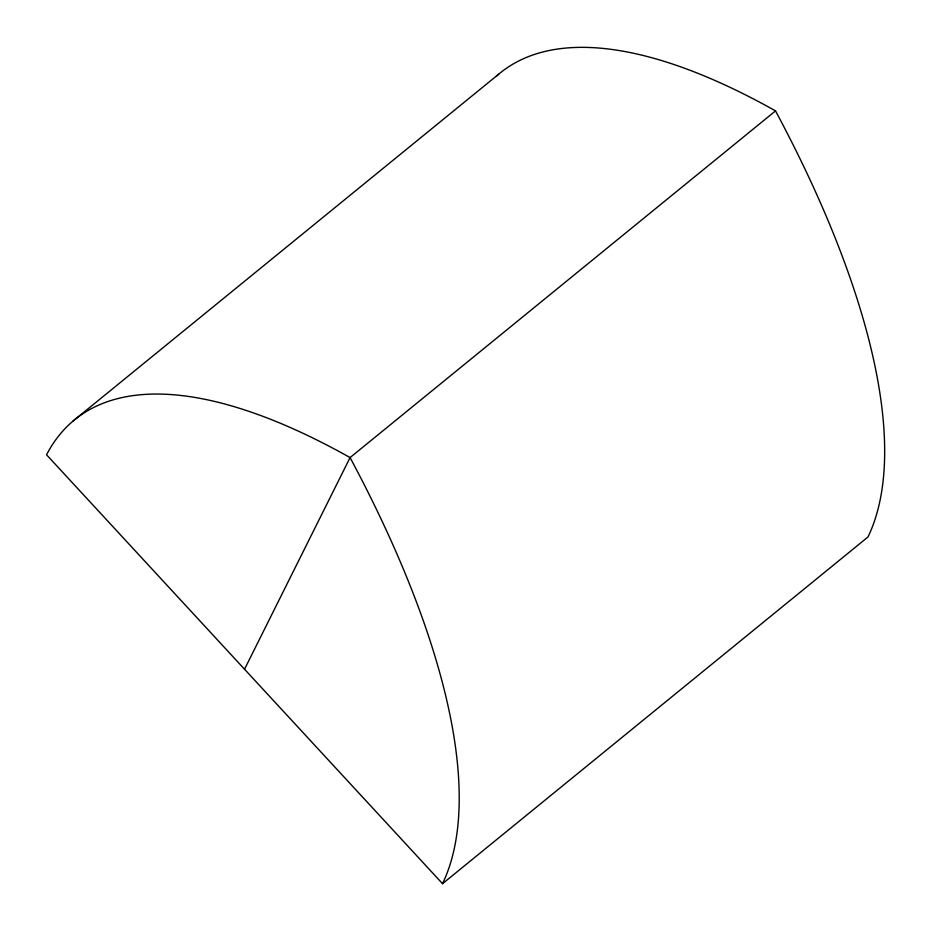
<?xml version="1.0" encoding="UTF-8"?>
<svg xmlns="http://www.w3.org/2000/svg" width="931" height="931" viewBox="0 0 931 931"><rect width="100%" height="100%" fill="white"/><g stroke="black" fill="none" stroke-linecap="round" stroke-linejoin="round"><path stroke-width="1.4" d="M244.539 669.238L350.068 457.587L775.523 110.894A748.396 276.81 50.8 0 1 867.983 536.989L442.528 883.682L46.55 454.782A748.396 276.81 50.8 0 1 350.068 457.587A748.396 276.81 50.8 0 1 442.528 883.682M73.142 420.963L498.597 74.259M496.479 76.109A748.396 276.81 50.8 0 1 775.523 110.894"/></g></svg>
